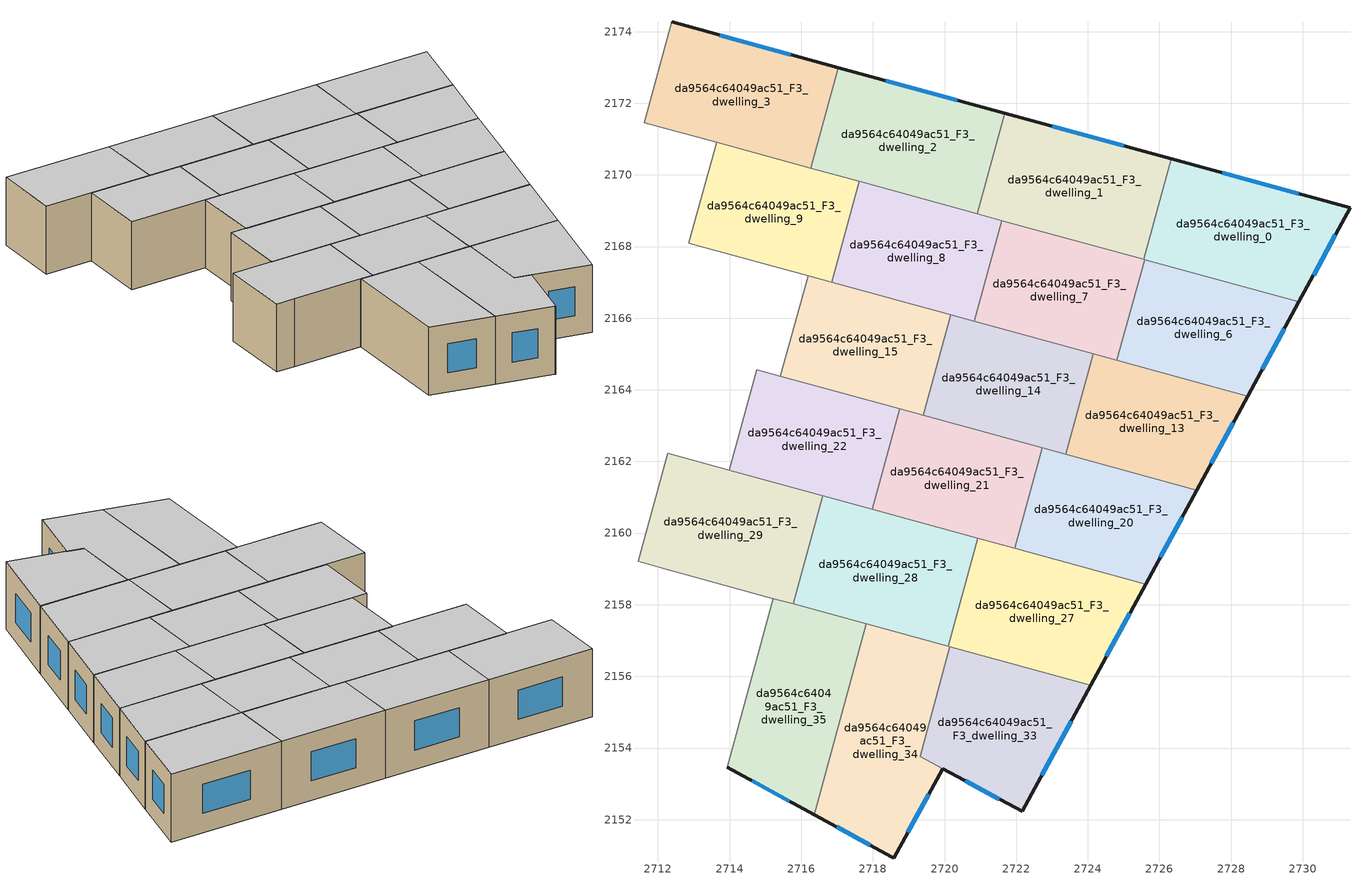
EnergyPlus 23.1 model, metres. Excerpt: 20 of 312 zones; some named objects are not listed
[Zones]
da9564c64049ac51_F3_dwelling_0
 floor to da9564c64049ac51_F2_dwelling_0 (EU_floor_Construction): 2731.32,2169.08 2729.9,2166.46 2725.57,2167.64 2726.34,2170.45 z9
 wall outside (EU_wall_Construction): 2729.9,2166.46 2731.32,2169.08 2726.34,2170.45 z9:12
 wall to da9564c64049ac51_F3_dwelling_1 (EU_wall_Construction): 2726.34,2170.45 2725.57,2167.64 z9:12
 wall to da9564c64049ac51_F3_dwelling_6 (EU_wall_Construction): 2725.58,2167.64 2729.9,2166.46 z9:12
 wall to da9564c64049ac51_F3_dwelling_7 (EU_wall_Construction): 2725.57,2167.64 2725.58,2167.64 z9:12
 window (EU_Window_Construction): 2730.3,2167.2 2730.91,2168.33 / 2729.9,2169.47 2727.76,2170.05 z9.86:11.14
 ceiling to da9564c64049ac51_F4_dwelling_0 (EU_floor_Construction): 2729.9,2166.46 2731.32,2169.08 2726.34,2170.45 2725.57,2167.64 z12
da9564c64049ac51_F3_dwelling_1
 floor to da9564c64049ac51_F2_dwelling_1 (EU_floor_Construction): 2726.34,2170.45 2725.57,2167.64 2720.91,2168.91 2721.68,2171.72 z9
 wall outside (EU_wall_Construction): 2726.34,2170.45 2721.68,2171.72 z9:12
 wall to da9564c64049ac51_F3_dwelling_2 (EU_wall_Construction): 2721.68,2171.72 2720.91,2168.91 z9:12
 wall to da9564c64049ac51_F3_dwelling_7 (EU_wall_Construction): 2721.6,2168.73 2725.57,2167.64 z9:12
 wall to da9564c64049ac51_F3_dwelling_8 (EU_wall_Construction): 2720.92,2168.91 2721.6,2168.73 z9:12
 window (EU_Window_Construction): 2725.01,2170.81 2723.01,2171.36 z9.86:11.14
 ceiling to da9564c64049ac51_F4_dwelling_1 (EU_floor_Construction): 2725.57,2167.64 2726.34,2170.45 2721.68,2171.72 2720.91,2168.91 z12
da9564c64049ac51_F3_dwelling_13
 floor to da9564c64049ac51_F2_dwelling_13 (EU_floor_Construction): 2728.47,2163.83 2727.04,2161.2 2723.39,2162.2 2724.16,2165.01 z9
 wall outside (EU_wall_Construction): 2727.04,2161.2 2728.47,2163.83 z9:12
 wall to da9564c64049ac51_F3_dwelling_14 (EU_wall_Construction): 2724.16,2165.01 2723.39,2162.2 z9:12
 wall to da9564c64049ac51_F3_dwelling_20 (EU_wall_Construction): 2723.39,2162.2 2727.04,2161.2 z9:12
 wall to da9564c64049ac51_F3_dwelling_6 (EU_wall_Construction): 2728.47,2163.83 2724.81,2164.83 z9:12
 wall to da9564c64049ac51_F3_dwelling_7 (EU_wall_Construction): 2724.81,2164.83 2724.16,2165.01 z9:12
 window (EU_Window_Construction): 2727.45,2161.95 2728.06,2163.08 z9.86:11.14
 ceiling to da9564c64049ac51_F4_dwelling_13 (EU_floor_Construction): 2727.04,2161.2 2728.47,2163.83 2724.16,2165.01 2723.39,2162.2 z12
da9564c64049ac51_F3_dwelling_14
 floor to da9564c64049ac51_F2_dwelling_14 (EU_floor_Construction): 2724.16,2165.01 2723.39,2162.2 2719.4,2163.29 2720.17,2166.1 z9
 wall to da9564c64049ac51_F3_dwelling_15 (EU_wall_Construction): 2720.17,2166.1 2719.4,2163.29 z9:12
 wall to da9564c64049ac51_F3_dwelling_21 (EU_wall_Construction): 2719.4,2163.29 2722.73,2162.38 z9:12
 wall to da9564c64049ac51_F3_dwelling_7 (EU_wall_Construction): 2724.16,2165.01 2720.83,2165.92 z9:12
 wall to da9564c64049ac51_F3_dwelling_20 (EU_wall_Construction): 2722.73,2162.38 2723.39,2162.2 z9:12
 wall to da9564c64049ac51_F3_dwelling_8 (EU_wall_Construction): 2720.83,2165.92 2720.17,2166.1 z9:12
 ceiling to da9564c64049ac51_F4_dwelling_14 (EU_floor_Construction): 2723.39,2162.2 2724.16,2165.01 2720.17,2166.1 2719.4,2163.29 z12
da9564c64049ac51_F3_dwelling_15
 floor to da9564c64049ac51_F2_dwelling_15 (EU_floor_Construction): 2720.17,2166.1 2719.4,2163.29 2715.42,2164.38 2716.19,2167.19 z9
 wall to da9564c64049ac51_F3_dwelling_16 (EU_wall_Construction): 2716.19,2167.19 2715.42,2164.38 z9:12
 wall to da9564c64049ac51_F3_dwelling_22 (EU_wall_Construction): 2715.42,2164.38 2718.74,2163.47 z9:12
 wall to da9564c64049ac51_F3_dwelling_8 (EU_wall_Construction): 2720.17,2166.1 2716.85,2167.01 z9:12
 wall to da9564c64049ac51_F3_dwelling_21 (EU_wall_Construction): 2718.74,2163.47 2719.4,2163.29 z9:12
 wall to da9564c64049ac51_F3_dwelling_9 (EU_wall_Construction): 2716.85,2167.01 2716.19,2167.19 z9:12
 ceiling to da9564c64049ac51_F4_dwelling_15 (EU_floor_Construction): 2719.4,2163.29 2720.17,2166.1 2716.19,2167.19 2715.42,2164.38 z12
da9564c64049ac51_F3_dwelling_2
 floor to da9564c64049ac51_F2_dwelling_2 (EU_floor_Construction): 2721.68,2171.72 2720.91,2168.91 2716.27,2170.19 2717.03,2173 z9
 wall outside (EU_wall_Construction): 2721.68,2171.72 2717.03,2173 z9:12
 wall to da9564c64049ac51_F3_dwelling_3 (EU_wall_Construction): 2717.03,2173 2716.27,2170.19 z9:12
 wall to da9564c64049ac51_F3_dwelling_8 (EU_wall_Construction): 2717.62,2169.82 2720.91,2168.91 z9:12
 wall to da9564c64049ac51_F3_dwelling_9 (EU_wall_Construction): 2716.27,2170.19 2717.62,2169.82 z9:12
 window (EU_Window_Construction): 2720.35,2172.09 2718.36,2172.63 z9.86:11.14
 ceiling to da9564c64049ac51_F4_dwelling_2 (EU_floor_Construction): 2720.91,2168.91 2721.68,2171.72 2717.03,2173 2716.27,2170.19 z12
da9564c64049ac51_F3_dwelling_20
 floor to da9564c64049ac51_F2_dwelling_20 (EU_floor_Construction): 2727.04,2161.2 2725.61,2158.57 2721.96,2159.57 2722.73,2162.38 z9
 wall outside (EU_wall_Construction): 2725.61,2158.57 2727.04,2161.2 z9:12
 wall to da9564c64049ac51_F3_dwelling_21 (EU_wall_Construction): 2722.73,2162.38 2721.96,2159.57 z9:12
 wall to da9564c64049ac51_F3_dwelling_27 (EU_wall_Construction): 2721.96,2159.57 2725.61,2158.57 z9:12
 window (EU_Window_Construction): 2726.02,2159.32 2726.63,2160.45 z9.86:11.14
 ceiling to da9564c64049ac51_F4_dwelling_20 (EU_floor_Construction): 2725.61,2158.57 2727.04,2161.2 2722.73,2162.38 2721.96,2159.57 z12
da9564c64049ac51_F3_dwelling_21
 floor to da9564c64049ac51_F2_dwelling_21 (EU_floor_Construction): 2722.73,2162.38 2721.96,2159.57 2717.97,2160.66 2718.74,2163.47 z9
 wall to da9564c64049ac51_F3_dwelling_22 (EU_wall_Construction): 2718.74,2163.47 2717.97,2160.66 z9:12
 wall to da9564c64049ac51_F3_dwelling_28 (EU_wall_Construction): 2717.97,2160.66 2720.93,2159.85 z9:12
 wall to da9564c64049ac51_F3_dwelling_27 (EU_wall_Construction): 2720.93,2159.85 2721.96,2159.57 z9:12
 ceiling to da9564c64049ac51_F4_dwelling_21 (EU_floor_Construction): 2721.96,2159.57 2722.73,2162.38 2718.74,2163.47 2717.97,2160.66 z12
da9564c64049ac51_F3_dwelling_22
 floor to da9564c64049ac51_F2_dwelling_22 (EU_floor_Construction): 2718.74,2163.47 2717.97,2160.66 2713.99,2161.75 2714.76,2164.56 z9
 wall to da9564c64049ac51_F3_dwelling_23 (EU_wall_Construction): 2714.76,2164.56 2713.99,2161.75 z9:12
 wall to da9564c64049ac51_F3_dwelling_29 (EU_wall_Construction): 2713.99,2161.75 2716.6,2161.04 z9:12
 wall to da9564c64049ac51_F3_dwelling_16 (EU_wall_Construction): 2715.42,2164.38 2714.76,2164.56 z9:12
 wall to da9564c64049ac51_F3_dwelling_28 (EU_wall_Construction): 2716.6,2161.04 2717.98,2160.66 z9:12
 ceiling to da9564c64049ac51_F4_dwelling_22 (EU_floor_Construction): 2717.97,2160.66 2718.74,2163.47 2714.76,2164.56 2713.99,2161.75 z12
da9564c64049ac51_F3_dwelling_27
 floor to da9564c64049ac51_F2_dwelling_27 (EU_floor_Construction): 2725.61,2158.57 2724.08,2155.75 2720.1,2156.84 2720.93,2159.85 z9
 wall outside (EU_wall_Construction): 2724.08,2155.75 2725.61,2158.57 z9:12
 wall to da9564c64049ac51_F3_dwelling_28 (EU_wall_Construction): 2720.93,2159.85 2720.1,2156.84 z9:12
 wall to da9564c64049ac51_F3_dwelling_33 (EU_wall_Construction): 2720.15,2156.82 2724.08,2155.75 z9:12
 wall to da9564c64049ac51_F3_dwelling_34 (EU_wall_Construction): 2720.1,2156.84 2720.15,2156.82 z9:12
 window (EU_Window_Construction): 2724.52,2156.55 2725.17,2157.76 z9.86:11.14
 ceiling to da9564c64049ac51_F4_dwelling_27 (EU_floor_Construction): 2724.08,2155.75 2725.61,2158.57 2720.93,2159.85 2720.1,2156.84 z12
da9564c64049ac51_F3_dwelling_28
 floor to da9564c64049ac51_F2_dwelling_28 (EU_floor_Construction): 2720.93,2159.85 2720.1,2156.84 2715.77,2158.02 2716.6,2161.04 z9
 wall to da9564c64049ac51_F3_dwelling_29 (EU_wall_Construction): 2716.6,2161.04 2715.77,2158.02 z9:12
 wall to da9564c64049ac51_F3_dwelling_34 (EU_wall_Construction): 2717.82,2157.46 2720.1,2156.84 z9:12
 wall to da9564c64049ac51_F3_dwelling_35 (EU_wall_Construction): 2715.77,2158.02 2717.82,2157.46 z9:12
 ceiling to da9564c64049ac51_F4_dwelling_28 (EU_floor_Construction): 2720.1,2156.84 2720.93,2159.85 2716.6,2161.04 2715.77,2158.02 z12
da9564c64049ac51_F3_dwelling_29
 floor to da9564c64049ac51_F2_dwelling_29 (EU_floor_Construction): 2716.6,2161.04 2715.77,2158.02 2711.44,2159.21 2712.27,2162.22 z9
 wall to da9564c64049ac51_F3_dwelling_30 (EU_wall_Construction): 2712.27,2162.22 2711.44,2159.21 z9:12
 wall to da9564c64049ac51_F3_dwelling_36 (EU_wall_Construction): 2712.23,2158.99 2715.22,2158.17 z9:12
 wall to da9564c64049ac51_F3_dwelling_23 (EU_wall_Construction): 2713.99,2161.75 2712.27,2162.22 z9:12
 wall to da9564c64049ac51_F3_dwelling_37 (EU_wall_Construction): 2711.44,2159.21 2712.23,2158.99 z9:12
 wall to da9564c64049ac51_F3_dwelling_35 (EU_wall_Construction): 2715.22,2158.17 2715.77,2158.02 z9:12
 ceiling to da9564c64049ac51_F4_dwelling_29 (EU_floor_Construction): 2715.77,2158.02 2716.6,2161.04 2712.27,2162.22 2711.44,2159.21 z12
da9564c64049ac51_F3_dwelling_3
 floor to da9564c64049ac51_F2_dwelling_3 (EU_floor_Construction): 2717.03,2173 2716.27,2170.19 2711.62,2171.46 2712.39,2174.27 z9
 wall outside (EU_wall_Construction): 2717.03,2173 2712.39,2174.27 z9:12
 wall to da9564c64049ac51_F3_dwelling_4 (EU_wall_Construction): 2712.39,2174.27 2711.62,2171.46 z9:12
 wall to da9564c64049ac51_F3_dwelling_10 (EU_wall_Construction): 2711.62,2171.46 2713.63,2170.91 z9:12
 wall to da9564c64049ac51_F3_dwelling_9 (EU_wall_Construction): 2713.63,2170.91 2716.27,2170.19 z9:12
 window (EU_Window_Construction): 2715.71,2173.36 2713.72,2173.91 z9.86:11.14
 ceiling to da9564c64049ac51_F4_dwelling_3 (EU_floor_Construction): 2716.27,2170.19 2717.03,2173 2712.39,2174.27 2711.62,2171.46 z12
da9564c64049ac51_F3_dwelling_33
 floor to da9564c64049ac51_F2_dwelling_33 (EU_floor_Construction): 2724.08,2155.75 2722.17,2152.23 2719.31,2153.76 2720.15,2156.82 z9
 wall outside (EU_wall_Construction): 2719.95,2153.42 2722.17,2152.23 2724.08,2155.75 z9:12
 wall to da9564c64049ac51_F3_dwelling_34 (EU_wall_Construction): 2719.31,2153.76 2719.95,2153.42 / 2720.15,2156.82 2719.32,2153.77 z9:12
 window (EU_Window_Construction): 2722.71,2153.24 2723.53,2154.74 / 2720.58,2153.08 2721.53,2152.57 z9.86:11.14
 ceiling to da9564c64049ac51_F4_dwelling_33 (EU_floor_Construction): 2722.17,2152.23 2724.08,2155.75 2720.15,2156.82 2719.31,2153.76 z12
da9564c64049ac51_F3_dwelling_34
 floor to da9564c64049ac51_F2_dwelling_34 (EU_floor_Construction): 2720.15,2156.82 2719.31,2153.76 2719.95,2153.42 2718.59,2150.93 2718.54,2150.95 2716.36,2152.14 2717.82,2157.46 z9
 wall outside (EU_wall_Construction): 2716.36,2152.14 2718.54,2150.95 2718.59,2150.93 2719.95,2153.42 z9:12
 wall to da9564c64049ac51_F3_dwelling_35 (EU_wall_Construction): 2717.82,2157.46 2716.36,2152.14 z9:12
 window (EU_Window_Construction): 2716.99,2151.8 2717.92,2151.29 / 2718.97,2151.64 2719.56,2152.71 z9.86:11.14
 ceiling to da9564c64049ac51_F4_dwelling_34 (EU_floor_Construction): 2718.59,2150.93 2719.95,2153.42 2719.31,2153.76 2720.15,2156.82 2717.82,2157.46 2716.36,2152.14 2718.54,2150.95 z12
da9564c64049ac51_F3_dwelling_35
 floor to da9564c64049ac51_F2_dwelling_35 (EU_floor_Construction): 2717.82,2157.46 2716.36,2152.14 2713.93,2153.46 2715.22,2158.17 z9
 wall outside (EU_wall_Construction): 2713.93,2153.46 2716.36,2152.14 z9:12
 wall to da9564c64049ac51_F3_dwelling_36 (EU_wall_Construction): 2715.22,2158.17 2713.93,2153.46 z9:12
 window (EU_Window_Construction): 2714.63,2153.08 2715.67,2152.51 z9.86:11.14
 ceiling to da9564c64049ac51_F4_dwelling_35 (EU_floor_Construction): 2716.36,2152.14 2717.82,2157.46 2715.22,2158.17 2713.93,2153.46 z12
da9564c64049ac51_F3_dwelling_6
 floor to da9564c64049ac51_F2_dwelling_6 (EU_floor_Construction): 2729.9,2166.46 2728.47,2163.83 2724.81,2164.83 2725.58,2167.64 z9
 wall outside (EU_wall_Construction): 2728.47,2163.83 2729.9,2166.46 z9:12
 wall to da9564c64049ac51_F3_dwelling_7 (EU_wall_Construction): 2725.58,2167.64 2724.81,2164.83 z9:12
 window (EU_Window_Construction): 2728.88,2164.58 2729.49,2165.7 z9.86:11.14
 ceiling to da9564c64049ac51_F4_dwelling_6 (EU_floor_Construction): 2728.47,2163.83 2729.9,2166.46 2725.58,2167.64 2724.81,2164.83 z12
da9564c64049ac51_F3_dwelling_7
 floor to da9564c64049ac51_F2_dwelling_7 (EU_floor_Construction): 2725.58,2167.64 2724.81,2164.83 2720.83,2165.92 2721.6,2168.73 z9
 wall to da9564c64049ac51_F3_dwelling_8 (EU_wall_Construction): 2721.6,2168.73 2720.83,2165.92 z9:12
 ceiling to da9564c64049ac51_F4_dwelling_7 (EU_floor_Construction): 2724.81,2164.83 2725.58,2167.64 2721.6,2168.73 2720.83,2165.92 z12
da9564c64049ac51_F3_dwelling_8
 floor to da9564c64049ac51_F2_dwelling_8 (EU_floor_Construction): 2721.6,2168.73 2720.83,2165.92 2716.85,2167.01 2717.62,2169.82 z9
 wall to da9564c64049ac51_F3_dwelling_9 (EU_wall_Construction): 2717.62,2169.82 2716.85,2167.01 z9:12
 ceiling to da9564c64049ac51_F4_dwelling_8 (EU_floor_Construction): 2720.83,2165.92 2721.6,2168.73 2717.62,2169.82 2716.85,2167.01 z12
da9564c64049ac51_F3_dwelling_9
 floor to da9564c64049ac51_F2_dwelling_9 (EU_floor_Construction): 2717.62,2169.82 2716.85,2167.01 2712.86,2168.1 2713.63,2170.91 z9
 wall to da9564c64049ac51_F3_dwelling_10 (EU_wall_Construction): 2713.63,2170.91 2712.86,2168.1 z9:12
 wall to da9564c64049ac51_F3_dwelling_16 (EU_wall_Construction): 2712.86,2168.1 2716.19,2167.19 z9:12
 ceiling to da9564c64049ac51_F4_dwelling_9 (EU_floor_Construction): 2716.85,2167.01 2717.62,2169.82 2713.63,2170.91 2712.86,2168.1 z12
[Building]
EU S2 Campaign: North Axis=0; Terrain=City; Solar Distribution=FullExterior
[Site:Location]
Helsinki-Vantaa.AP: Latitude=60.317; Longitude=24.963; Time Zone=2; Elevation=54.6
[SizingPeriod:WeatherFileDays]
AnnualSizingPeriod: Begin Month=1; Begin Day of Month=1; End Month=12; End Day of Month=31; Day of Week for Start Day=Monday; Use Weather File Daylight Saving Period=No; Use Weather File Rain and Snow Indicators=No
[MATERIAL]
EU_InternalMass_Material: Roughness=MediumRough; Thickness=0.1; Conductivity=1; Density=1800; Specific Heat=900; Thermal Absorptance=0.9; Solar Absorptance=0.7; Visible Absorptance=0.7
[MATERIAL:NOMASS] Roughness=MediumRough; Thermal Absorptance=0.9; Solar Absorptance=0.7; Visible Absorptance=0.7
Name | Thermal Resistance
EU_wall_NoMass | 5.91765
EU_floor_NoMass | 6.2875
[WINDOWMATERIAL:SIMPLEGLAZINGSYSTEM]
EU_Window_SimpleGlazing: UFactor=0.994035; Solar Heat Gain Coefficient=0.7; Visible Transmittance=0.7
[CONSTRUCTION]
EU_wall_Construction: EU_wall_NoMass
EU_floor_Construction: EU_floor_NoMass
EU_Window_Construction: EU_Window_SimpleGlazing
EU_InternalMass_Construction: EU_InternalMass_Material
[ZONE] Type=1; Multiplier=1; Ceiling Height=autocalculate; Floor Area=autocalculate; Part of Total Floor Area=Yes
Name | Volume
da9564c64049ac51_F3_dwelling_0; da9564c64049ac51_F3_dwelling_29 | 42.09375
da9564c64049ac51_F3_dwelling_1 | 42.0894
da9564c64049ac51_F3_dwelling_13 | 36.0894
da9564c64049ac51_F3_dwelling_14; da9564c64049ac51_F3_dwelling_20 | 36.0798
da9564c64049ac51_F3_dwelling_15 | 36.0864
da9564c64049ac51_F3_dwelling_2 | 42.0967
da9564c64049ac51_F3_dwelling_21; da9564c64049ac51_F3_dwelling_8 | 36.0791
da9564c64049ac51_F3_dwelling_22; da9564c64049ac51_F3_dwelling_9 | 36.082
da9564c64049ac51_F3_dwelling_27; da9564c64049ac51_F3_dwelling_3 | 42.0923
da9564c64049ac51_F3_dwelling_28 | 42.0842
da9564c64049ac51_F3_dwelling_33 | 38.8315
da9564c64049ac51_F3_dwelling_34 | 45.3457
da9564c64049ac51_F3_dwelling_35 | 42.0813
da9564c64049ac51_F3_dwelling_6 | 36.085
da9564c64049ac51_F3_dwelling_7 | 36.0828
[INTERNALMASS] Construction=EU_InternalMass_Construction
Name | Zone or ZoneList | Surface Area
da9564c64049ac51_F3_dwelling_0_EU_InternalMass | da9564c64049ac51_F3_dwelling_0 | 14.0312
da9564c64049ac51_F3_dwelling_1_EU_InternalMass | da9564c64049ac51_F3_dwelling_1 | 14.03
da9564c64049ac51_F3_dwelling_2_EU_InternalMass | da9564c64049ac51_F3_dwelling_2 | 14.0321
da9564c64049ac51_F3_dwelling_3_EU_InternalMass | da9564c64049ac51_F3_dwelling_3 | 14.0306
da9564c64049ac51_F3_dwelling_6_EU_InternalMass | da9564c64049ac51_F3_dwelling_6 | 12.0285
da9564c64049ac51_F3_dwelling_7_EU_InternalMass | da9564c64049ac51_F3_dwelling_7 | 12.0272
da9564c64049ac51_F3_dwelling_8_EU_InternalMass | da9564c64049ac51_F3_dwelling_8 | 12.0265
da9564c64049ac51_F3_dwelling_9_EU_InternalMass | da9564c64049ac51_F3_dwelling_9 | 12.0272
da9564c64049ac51_F3_dwelling_13_EU_InternalMass | da9564c64049ac51_F3_dwelling_13 | 12.0296
da9564c64049ac51_F3_dwelling_14_EU_InternalMass | da9564c64049ac51_F3_dwelling_14 | 12.0265
da9564c64049ac51_F3_dwelling_15_EU_InternalMass | da9564c64049ac51_F3_dwelling_15 | 12.0288
da9564c64049ac51_F3_dwelling_20_EU_InternalMass | da9564c64049ac51_F3_dwelling_20 | 12.0271
da9564c64049ac51_F3_dwelling_21_EU_InternalMass | da9564c64049ac51_F3_dwelling_21 | 12.0265
da9564c64049ac51_F3_dwelling_22_EU_InternalMass | da9564c64049ac51_F3_dwelling_22 | 12.0272
da9564c64049ac51_F3_dwelling_27_EU_InternalMass | da9564c64049ac51_F3_dwelling_27 | 14.0305
da9564c64049ac51_F3_dwelling_28_EU_InternalMass | da9564c64049ac51_F3_dwelling_28 | 14.0282
da9564c64049ac51_F3_dwelling_29_EU_InternalMass | da9564c64049ac51_F3_dwelling_29 | 14.0312
da9564c64049ac51_F3_dwelling_33_EU_InternalMass | da9564c64049ac51_F3_dwelling_33 | 12.9421
da9564c64049ac51_F3_dwelling_34_EU_InternalMass | da9564c64049ac51_F3_dwelling_34 | 15.1153
da9564c64049ac51_F3_dwelling_35_EU_InternalMass | da9564c64049ac51_F3_dwelling_35 | 14.0273
[OTHEREQUIPMENT] Fuel Type=Electricity; Design Level Calculation Method=Watts/Area; Power per Zone Floor Area=1; Fraction Latent=0; Fraction Radiant=0; Fraction Lost=0; Carbon Dioxide Generation Rate=0; EndUse Subcategory=EU_Step8_InternalGains
Name | Zone or ZoneList or Space or SpaceList | Schedule
EU_Step8_InternalGain_da9564c64049ac51_F3_dwelling_0_f000 | da9564c64049ac51_F3_dwelling_0 | EU_Step8_GainSchedule_da9564c64049ac51_F3_dwelling_0_f000
EU_Step8_InternalGain_da9564c64049ac51_F3_dwelling_1_f000 | da9564c64049ac51_F3_dwelling_1 | EU_Step8_GainSchedule_da9564c64049ac51_F3_dwelling_1_f000
EU_Step8_InternalGain_da9564c64049ac51_F3_dwelling_2_f000 | da9564c64049ac51_F3_dwelling_2 | EU_Step8_GainSchedule_da9564c64049ac51_F3_dwelling_2_f000
EU_Step8_InternalGain_da9564c64049ac51_F3_dwelling_3_f000 | da9564c64049ac51_F3_dwelling_3 | EU_Step8_GainSchedule_da9564c64049ac51_F3_dwelling_3_f000
EU_Step8_InternalGain_da9564c64049ac51_F3_dwelling_6_f000 | da9564c64049ac51_F3_dwelling_6 | EU_Step8_GainSchedule_da9564c64049ac51_F3_dwelling_6_f000
EU_Step8_InternalGain_da9564c64049ac51_F3_dwelling_7_f000 | da9564c64049ac51_F3_dwelling_7 | EU_Step8_GainSchedule_da9564c64049ac51_F3_dwelling_7_f000
EU_Step8_InternalGain_da9564c64049ac51_F3_dwelling_8_f000 | da9564c64049ac51_F3_dwelling_8 | EU_Step8_GainSchedule_da9564c64049ac51_F3_dwelling_8_f000
EU_Step8_InternalGain_da9564c64049ac51_F3_dwelling_9_f000 | da9564c64049ac51_F3_dwelling_9 | EU_Step8_GainSchedule_da9564c64049ac51_F3_dwelling_9_f000
EU_Step8_InternalGain_da9564c64049ac51_F3_dwelling_13_f000 | da9564c64049ac51_F3_dwelling_13 | EU_Step8_GainSchedule_da9564c64049ac51_F3_dwelling_13_f000
EU_Step8_InternalGain_da9564c64049ac51_F3_dwelling_14_f000 | da9564c64049ac51_F3_dwelling_14 | EU_Step8_GainSchedule_da9564c64049ac51_F3_dwelling_14_f000
EU_Step8_InternalGain_da9564c64049ac51_F3_dwelling_15_f000 | da9564c64049ac51_F3_dwelling_15 | EU_Step8_GainSchedule_da9564c64049ac51_F3_dwelling_15_f000
EU_Step8_InternalGain_da9564c64049ac51_F3_dwelling_20_f000 | da9564c64049ac51_F3_dwelling_20 | EU_Step8_GainSchedule_da9564c64049ac51_F3_dwelling_20_f000
EU_Step8_InternalGain_da9564c64049ac51_F3_dwelling_21_f000 | da9564c64049ac51_F3_dwelling_21 | EU_Step8_GainSchedule_da9564c64049ac51_F3_dwelling_21_f000
EU_Step8_InternalGain_da9564c64049ac51_F3_dwelling_22_f000 | da9564c64049ac51_F3_dwelling_22 | EU_Step8_GainSchedule_da9564c64049ac51_F3_dwelling_22_f000
EU_Step8_InternalGain_da9564c64049ac51_F3_dwelling_27_f000 | da9564c64049ac51_F3_dwelling_27 | EU_Step8_GainSchedule_da9564c64049ac51_F3_dwelling_27_f000
EU_Step8_InternalGain_da9564c64049ac51_F3_dwelling_28_f000 | da9564c64049ac51_F3_dwelling_28 | EU_Step8_GainSchedule_da9564c64049ac51_F3_dwelling_28_f000
EU_Step8_InternalGain_da9564c64049ac51_F3_dwelling_29_f000 | da9564c64049ac51_F3_dwelling_29 | EU_Step8_GainSchedule_da9564c64049ac51_F3_dwelling_29_f000
EU_Step8_InternalGain_da9564c64049ac51_F3_dwelling_33_f000 | da9564c64049ac51_F3_dwelling_33 | EU_Step8_GainSchedule_da9564c64049ac51_F3_dwelling_33_f000
EU_Step8_InternalGain_da9564c64049ac51_F3_dwelling_34_f000 | da9564c64049ac51_F3_dwelling_34 | EU_Step8_GainSchedule_da9564c64049ac51_F3_dwelling_34_f000
EU_Step8_InternalGain_da9564c64049ac51_F3_dwelling_35_f000 | da9564c64049ac51_F3_dwelling_35 | EU_Step8_GainSchedule_da9564c64049ac51_F3_dwelling_35_f000
[ZONEVENTILATION:DESIGNFLOWRATE] Schedule=EU_AlwaysOn; Design Flow Rate Calculation Method=AirChanges/Hour; Air Changes per Hour=0.596421; Ventilation Type=Natural; Fan Pressure Rise=0; Fan Total Efficiency=1; Constant Term Coefficient=1; Temperature Term Coefficient=0; Velocity Term Coefficient=0; Velocity Squared Term Coefficient=0; Minimum Indoor Temperature=-100; Maximum Indoor Temperature=100; Delta Temperature=-100; Minimum Outdoor Temperature=-100; Maximum Outdoor Temperature=100; Maximum Wind Speed=40
Name | Zone or ZoneList or Space or SpaceList
EU_ConstantAir_da9564c64049ac51_F3_dwelling_0 | da9564c64049ac51_F3_dwelling_0
EU_ConstantAir_da9564c64049ac51_F3_dwelling_1 | da9564c64049ac51_F3_dwelling_1
EU_ConstantAir_da9564c64049ac51_F3_dwelling_2 | da9564c64049ac51_F3_dwelling_2
EU_ConstantAir_da9564c64049ac51_F3_dwelling_3 | da9564c64049ac51_F3_dwelling_3
EU_ConstantAir_da9564c64049ac51_F3_dwelling_6 | da9564c64049ac51_F3_dwelling_6
EU_ConstantAir_da9564c64049ac51_F3_dwelling_7 | da9564c64049ac51_F3_dwelling_7
EU_ConstantAir_da9564c64049ac51_F3_dwelling_8 | da9564c64049ac51_F3_dwelling_8
EU_ConstantAir_da9564c64049ac51_F3_dwelling_9 | da9564c64049ac51_F3_dwelling_9
EU_ConstantAir_da9564c64049ac51_F3_dwelling_13 | da9564c64049ac51_F3_dwelling_13
EU_ConstantAir_da9564c64049ac51_F3_dwelling_14 | da9564c64049ac51_F3_dwelling_14
EU_ConstantAir_da9564c64049ac51_F3_dwelling_15 | da9564c64049ac51_F3_dwelling_15
EU_ConstantAir_da9564c64049ac51_F3_dwelling_20 | da9564c64049ac51_F3_dwelling_20
EU_ConstantAir_da9564c64049ac51_F3_dwelling_21 | da9564c64049ac51_F3_dwelling_21
EU_ConstantAir_da9564c64049ac51_F3_dwelling_22 | da9564c64049ac51_F3_dwelling_22
EU_ConstantAir_da9564c64049ac51_F3_dwelling_27 | da9564c64049ac51_F3_dwelling_27
EU_ConstantAir_da9564c64049ac51_F3_dwelling_28 | da9564c64049ac51_F3_dwelling_28
EU_ConstantAir_da9564c64049ac51_F3_dwelling_29 | da9564c64049ac51_F3_dwelling_29
EU_ConstantAir_da9564c64049ac51_F3_dwelling_33 | da9564c64049ac51_F3_dwelling_33
EU_ConstantAir_da9564c64049ac51_F3_dwelling_34 | da9564c64049ac51_F3_dwelling_34
EU_ConstantAir_da9564c64049ac51_F3_dwelling_35 | da9564c64049ac51_F3_dwelling_35
[HVACTEMPLATE:ZONE:IDEALLOADSAIRSYSTEM] System Availability Schedule=EU_AlwaysOn; Maximum Heating Supply Air Temperature=50; Minimum Cooling Supply Air Temperature=13; Maximum Heating Supply Air Humidity Ratio=0.0156; Minimum Cooling Supply Air Humidity Ratio=0.0077; Heating Limit=NoLimit; Cooling Limit=NoLimit; Heating Availability Schedule=EU_AlwaysOn; Cooling Availability Schedule=EU_CoolingOff; Dehumidification Control Type=ConstantSensibleHeatRatio; Cooling Sensible Heat Ratio=0.7; Dehumidification Setpoint=60; Humidification Control Type=None; Humidification Setpoint=30; Outdoor Air Method=None; Outdoor Air Flow Rate per Person=0.00944; Outdoor Air Flow Rate per Zone Floor Area=0; Outdoor Air Flow Rate per Zone=0; Demand Controlled Ventilation Type=None; Outdoor Air Economizer Type=NoEconomizer; Heat Recovery Type=None; Sensible Heat Recovery Effectiveness=0.7; Latent Heat Recovery Effectiveness=0.65
Name | Template Thermostat
da9564c64049ac51_F3_dwelling_0 | EU_HeatOnly_da9564c64049ac51_F3_dwelling_0
da9564c64049ac51_F3_dwelling_1 | EU_HeatOnly_da9564c64049ac51_F3_dwelling_1
da9564c64049ac51_F3_dwelling_2 | EU_HeatOnly_da9564c64049ac51_F3_dwelling_2
da9564c64049ac51_F3_dwelling_3 | EU_HeatOnly_da9564c64049ac51_F3_dwelling_3
da9564c64049ac51_F3_dwelling_6 | EU_HeatOnly_da9564c64049ac51_F3_dwelling_6
da9564c64049ac51_F3_dwelling_7 | EU_HeatOnly_da9564c64049ac51_F3_dwelling_7
da9564c64049ac51_F3_dwelling_8 | EU_HeatOnly_da9564c64049ac51_F3_dwelling_8
da9564c64049ac51_F3_dwelling_9 | EU_HeatOnly_da9564c64049ac51_F3_dwelling_9
da9564c64049ac51_F3_dwelling_13 | EU_HeatOnly_da9564c64049ac51_F3_dwelling_13
da9564c64049ac51_F3_dwelling_14 | EU_HeatOnly_da9564c64049ac51_F3_dwelling_14
da9564c64049ac51_F3_dwelling_15 | EU_HeatOnly_da9564c64049ac51_F3_dwelling_15
da9564c64049ac51_F3_dwelling_20 | EU_HeatOnly_da9564c64049ac51_F3_dwelling_20
da9564c64049ac51_F3_dwelling_21 | EU_HeatOnly_da9564c64049ac51_F3_dwelling_21
da9564c64049ac51_F3_dwelling_22 | EU_HeatOnly_da9564c64049ac51_F3_dwelling_22
da9564c64049ac51_F3_dwelling_27 | EU_HeatOnly_da9564c64049ac51_F3_dwelling_27
da9564c64049ac51_F3_dwelling_28 | EU_HeatOnly_da9564c64049ac51_F3_dwelling_28
da9564c64049ac51_F3_dwelling_29 | EU_HeatOnly_da9564c64049ac51_F3_dwelling_29
da9564c64049ac51_F3_dwelling_33 | EU_HeatOnly_da9564c64049ac51_F3_dwelling_33
da9564c64049ac51_F3_dwelling_34 | EU_HeatOnly_da9564c64049ac51_F3_dwelling_34
da9564c64049ac51_F3_dwelling_35 | EU_HeatOnly_da9564c64049ac51_F3_dwelling_35
[SIZING:ZONE] Zone Cooling Design Supply Air Temperature Input Method=SupplyAirTemperature; Zone Cooling Design Supply Air Temperature=13; Zone Heating Design Supply Air Temperature Input Method=SupplyAirTemperature; Zone Heating Design Supply Air Temperature=50; Zone Cooling Design Supply Air Humidity Ratio=0.008; Zone Heating Design Supply Air Humidity Ratio=0.008; Cooling Design Air Flow Method=DesignDay; Cooling Design Air Flow Rate=0; Cooling Minimum Air Flow per Zone Floor Area=0.000762; Cooling Minimum Air Flow=0; Cooling Minimum Air Flow Fraction=0.2; Heating Design Air Flow Method=DesignDay; Heating Design Air Flow Rate=0; Heating Maximum Air Flow per Zone Floor Area=0.002032; Heating Maximum Air Flow=0.141576; Heating Maximum Air Flow Fraction=0.3; Account for Dedicated Outdoor Air System=No; Dedicated Outdoor Air System Control Strategy=NeutralSupplyAir; Dedicated Outdoor Air Low Setpoint Temperature for Design=autosize; Dedicated Outdoor Air High Setpoint Temperature for Design=autosize; Zone Load Sizing Method=Sensible Load Only No Latent Load; Zone Latent Cooling Design Supply Air Humidity Ratio Input Method=HumidityRatioDifference; Zone Cooling Design Supply Air Humidity Ratio Difference=0.005; Zone Latent Heating Design Supply Air Humidity Ratio Input Method=HumidityRatioDifference; Zone Humidification Design Supply Air Humidity Ratio Difference=0.005
da9564c64049ac51_F3_dwelling_0; da9564c64049ac51_F3_dwelling_1; da9564c64049ac51_F3_dwelling_2; da9564c64049ac51_F3_dwelling_3; da9564c64049ac51_F3_dwelling_6; da9564c64049ac51_F3_dwelling_7; da9564c64049ac51_F3_dwelling_8; da9564c64049ac51_F3_dwelling_9; da9564c64049ac51_F3_dwelling_13; da9564c64049ac51_F3_dwelling_14; da9564c64049ac51_F3_dwelling_15; da9564c64049ac51_F3_dwelling_20; da9564c64049ac51_F3_dwelling_21; da9564c64049ac51_F3_dwelling_22; da9564c64049ac51_F3_dwelling_27; da9564c64049ac51_F3_dwelling_28; da9564c64049ac51_F3_dwelling_29; da9564c64049ac51_F3_dwelling_33; da9564c64049ac51_F3_dwelling_34; da9564c64049ac51_F3_dwelling_35
[SCHEDULE:CONSTANT]
Name | Hourly Value
EU_AlwaysOn | 1
EU_CoolingOff | 0
[SCHEDULE:FILE] Column Number=1; Rows to Skip at Top=0; Number of Hours of Data=8760; Column Separator=Comma; Interpolate to Timestep=No; Minutes per Item=60; Adjust Schedule for Daylight Savings=Yes
Name | File
EU_Step8_GainSchedule_da9564c64049ac51_F3_dwelling_0_f000 | ../../schedules/da9564c64049ac51/da9564c64049ac51_F3_dwelling_0_f000_gain.csv
EU_Step8_GainSchedule_da9564c64049ac51_F3_dwelling_1_f000 | ../../schedules/da9564c64049ac51/da9564c64049ac51_F3_dwelling_1_f000_gain.csv
EU_Step8_GainSchedule_da9564c64049ac51_F3_dwelling_2_f000 | ../../schedules/da9564c64049ac51/da9564c64049ac51_F3_dwelling_2_f000_gain.csv
EU_Step8_GainSchedule_da9564c64049ac51_F3_dwelling_3_f000 | ../../schedules/da9564c64049ac51/da9564c64049ac51_F3_dwelling_3_f000_gain.csv
EU_Step8_GainSchedule_da9564c64049ac51_F3_dwelling_6_f000 | ../../schedules/da9564c64049ac51/da9564c64049ac51_F3_dwelling_6_f000_gain.csv
EU_Step8_GainSchedule_da9564c64049ac51_F3_dwelling_7_f000 | ../../schedules/da9564c64049ac51/da9564c64049ac51_F3_dwelling_7_f000_gain.csv
EU_Step8_GainSchedule_da9564c64049ac51_F3_dwelling_8_f000 | ../../schedules/da9564c64049ac51/da9564c64049ac51_F3_dwelling_8_f000_gain.csv
EU_Step8_GainSchedule_da9564c64049ac51_F3_dwelling_9_f000 | ../../schedules/da9564c64049ac51/da9564c64049ac51_F3_dwelling_9_f000_gain.csv
EU_Step8_GainSchedule_da9564c64049ac51_F3_dwelling_13_f000 | ../../schedules/da9564c64049ac51/da9564c64049ac51_F3_dwelling_13_f000_gain.csv
EU_Step8_GainSchedule_da9564c64049ac51_F3_dwelling_14_f000 | ../../schedules/da9564c64049ac51/da9564c64049ac51_F3_dwelling_14_f000_gain.csv
EU_Step8_GainSchedule_da9564c64049ac51_F3_dwelling_15_f000 | ../../schedules/da9564c64049ac51/da9564c64049ac51_F3_dwelling_15_f000_gain.csv
EU_Step8_GainSchedule_da9564c64049ac51_F3_dwelling_20_f000 | ../../schedules/da9564c64049ac51/da9564c64049ac51_F3_dwelling_20_f000_gain.csv
EU_Step8_GainSchedule_da9564c64049ac51_F3_dwelling_21_f000 | ../../schedules/da9564c64049ac51/da9564c64049ac51_F3_dwelling_21_f000_gain.csv
EU_Step8_GainSchedule_da9564c64049ac51_F3_dwelling_22_f000 | ../../schedules/da9564c64049ac51/da9564c64049ac51_F3_dwelling_22_f000_gain.csv
EU_Step8_GainSchedule_da9564c64049ac51_F3_dwelling_27_f000 | ../../schedules/da9564c64049ac51/da9564c64049ac51_F3_dwelling_27_f000_gain.csv
EU_Step8_GainSchedule_da9564c64049ac51_F3_dwelling_28_f000 | ../../schedules/da9564c64049ac51/da9564c64049ac51_F3_dwelling_28_f000_gain.csv
EU_Step8_GainSchedule_da9564c64049ac51_F3_dwelling_29_f000 | ../../schedules/da9564c64049ac51/da9564c64049ac51_F3_dwelling_29_f000_gain.csv
EU_Step8_GainSchedule_da9564c64049ac51_F3_dwelling_33_f000 | ../../schedules/da9564c64049ac51/da9564c64049ac51_F3_dwelling_33_f000_gain.csv
EU_Step8_GainSchedule_da9564c64049ac51_F3_dwelling_34_f000 | ../../schedules/da9564c64049ac51/da9564c64049ac51_F3_dwelling_34_f000_gain.csv
EU_Step8_GainSchedule_da9564c64049ac51_F3_dwelling_35_f000 | ../../schedules/da9564c64049ac51/da9564c64049ac51_F3_dwelling_35_f000_gain.csv
